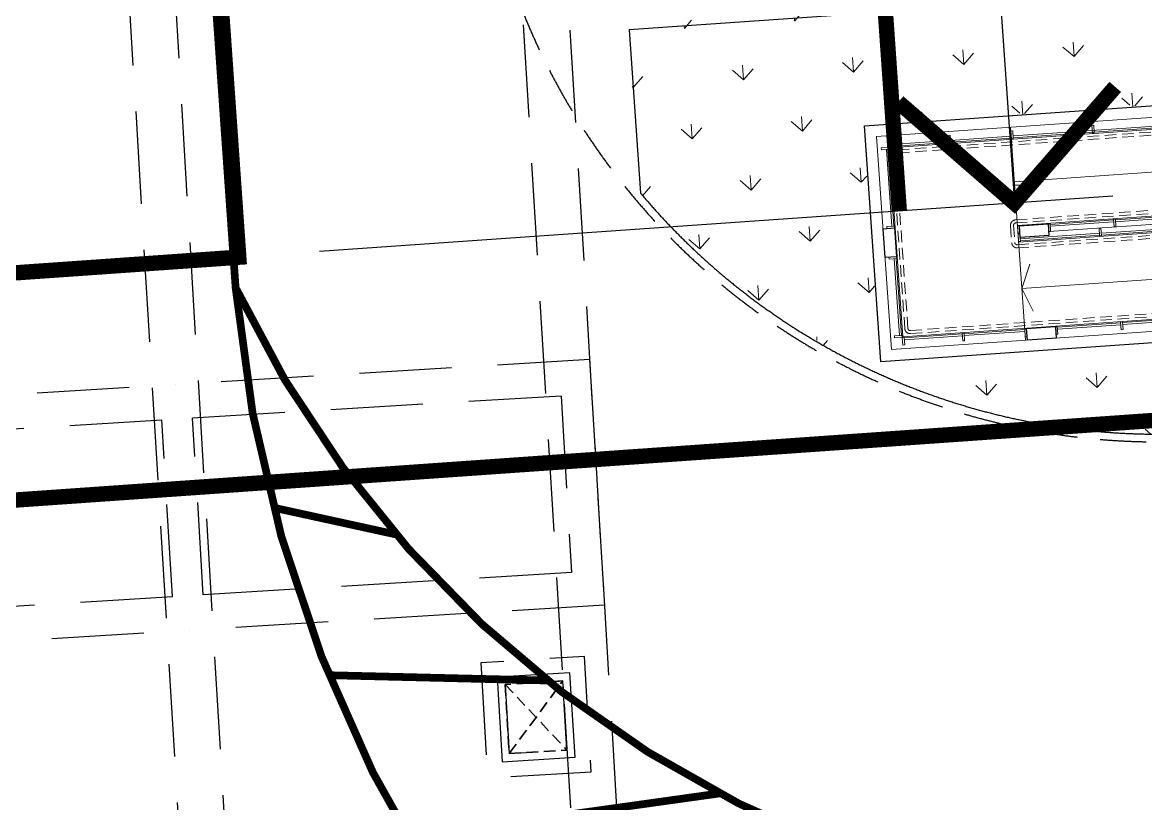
# Model space of a CAD drawing. Header units: millimetres. Extents: x 834681283 to 835686922, y 817551134 to 819407044.
# Drawn here: x 835524802 to 835539408, y 818105933 to 818116089 of the extents above; entities that cross this region are included whole.
import ezdxf
from ezdxf.xclip import XClip

# ---------------------------------------------------------------- set-up
doc = ezdxf.new("R2010")
doc.units = ezdxf.units.MM
doc.header["$LTSCALE"] = 1200
doc.header["$MEASUREMENT"] = 0
doc.header["$XCLIPFRAME"] = 0
for name, pattern in [('P01-MAAN-P-EVA$0$DGN Style 4', [76.56341402296752, 38.25779588905311, -19.12889794452655, 0.04782224486131638, -19.12889794452655]), ('P01-MAAN-P-EVA$0$HIDDENX2', [0.75, 0.5, -0.25]), ('P01-MAGP-EVA-GREENERY$0$DASHED', [0.75, 0.5, -0.25]), ('P01-MAGP-EVA-GREENERY$0$DASHEDX2', [1.5, 1, -0.5]), ('P01-MAGP-EVA-GREENERY$0$HIDDEN2', [0.1875, 0.125, -0.0625]), ('P01-MAGP-EVA-GREENERY$0$HIDDENX2', [0.75, 0.5, -0.25]), ('P01-MAGP-EVA-GREENERY$0$M_RM1104', [6, 4, -2]), ('SITE BOUNDARY$0$PHANTOM', [2.5, 1.25, -0.25, 0.25, -0.25, 0.25, -0.25])]:
    doc.linetypes.add(name, pattern=pattern)
doc.layers.get('Defpoints').update_dxf_attribs({"color": 15})
for name, color, linetype, lineweight in [('P01-MAAN-P-EVA$0$AR-DIM_AR_', 4, 'Continuous', 25), ('P01-MAAN-P-EVA$0$AR-SIMS_BL_', 1, 'P01-MAAN-P-EVA$0$DGN Style 4', 140), ('P01-MAGP-EVA-GREENERY$0$AR-HATCH_AR_', 8, 'Continuous', 13), ('P01-MAGP-EVA-GREENERY$0$AR-STAIR_AR_BS_MI_', 7, 'Continuous', 18), ('P01-MAGP-EVA-GREENERY$0$AR-WA-STEEL_AR_BS_MI_', 3, 'Continuous', 0), ('P01-MAGP-EVA-GREENERY$0$DR-PIT', 8, 'P01-MAGP-EVA-GREENERY$0$HIDDEN2', 35), ('P01-MAGP-EVA-GREENERY$0$LI-FIT', 8, 'Continuous', 25), ('P01-MAGP-EVA-GREENERY$0$RLP340', 8, 'P01-MAGP-EVA-GREENERY$0$HIDDEN2', 5), ('P01-MAGP-P-RF$0$AR-PLANT_AR_BS_MI_', 4, 'Continuous', 25), ('SITE BOUNDARY$0$AR-SIMS_BL_400', 1, 'SITE BOUNDARY$0$PHANTOM', 140)]:
    doc.layers.add(name, color=color, linetype=linetype, lineweight=lineweight)
for name, color, linetype in [('P01-MAAN-P-EVA$0$HATCH', 9, 'Continuous'), ('P01-MAGP-EVA-GREENERY$0$0L_UTIL_MANHOLE COVER', 8, 'Continuous'), ('P01-MAGP-EVA-GREENERY$0$AR-FS-AR-EVA', 8, 'Continuous'), ('P01-MAGP-EVA-GREENERY$0$AR-LANDS_AR_MI_', 9, 'Continuous'), ('P01-MAGP-EVA-GREENERY$0$BOX-CULVERT', 8, 'P01-MAGP-EVA-GREENERY$0$DASHED'), ('P01-MAGP-EVA-GREENERY$0$MVA_MARKING', 254, 'Continuous')]:
    doc.layers.add(name, color=color, linetype=linetype)
doc.layers.get('P01-MAGP-EVA-GREENERY$0$BOX-CULVERT').off()

# ---------------------------------------------------------------- blocks, each defined once
blk = doc.blocks.new('P01-MAAN-P-EVA')
at = {"layer": 'P01-MAAN-P-EVA$0$HATCH', "ltscale": 0.1}
h = blk.add_hatch(dxfattribs=at)
h.set_pattern_fill('_USER', color=240, scale=1000, angle=45, pattern_type=0)
h.set_pattern_definition([(45, (305980.3518217802, 20741.31446480751), (-707.1067811865474, 707.1067811865476), [])])
edge = h.paths.add_edge_path()
edge.add_arc((835502969.2863741, 818186018.2890093), 4500.000000514357, 18.141599978340707, 95.30201113692448, ccw=False)
edge.add_line((835507245.5909805, 818187419.438151), (835513826.0775493, 818167335.8046902))
edge.add_line((835513826.0775493, 818167335.8046902), (835519853.4633521, 818081117.4387544))
edge.add_line((835519853.4633521, 818081117.4387544), (835555459.1113346, 818083606.571742))
edge.add_line((835555459.1113346, 818083606.571742), (835554354.3514569, 818076435.3517772))
edge.add_line((835554354.3514569, 818076435.3517772), (835558875.3514566, 818029487.351777))
edge.add_line((835558875.3514566, 818029487.351777), (835556388.3514566, 818026956.351777))
edge.add_line((835556388.3514566, 818026956.351777), (835549241.3514564, 818025790.3517774))
edge.add_line((835549241.3514564, 818025790.3517774), (835542188.4949411, 818025211.5165306))
edge.add_line((835542188.4949411, 818025211.5165306), (835547193.3051379, 818041026.450655))
edge.add_line((835547193.3051379, 818041026.450655), (835547200.5621599, 818060157.3228788))
edge.add_line((835547200.5621599, 818060157.3228788), (835535036.0601884, 818059317.3538945))
edge.add_line((835535036.0601884, 818059317.3538945), (835534275.2774451, 818070335.0740149))
edge.add_line((835534275.2774451, 818070335.0740149), (835535438.9628818, 818078697.4976777))
edge.add_line((835535438.9628818, 818078697.4976777), (835516606.1224432, 818077380.9244077))
edge.add_line((835516606.1224432, 818077380.9244077), (835515458.6835607, 818093794.3926522))
edge.add_line((835515458.6835607, 818093794.3926522), (835500714.3518218, 818090319.3144648))
edge.add_line((835500714.3518218, 818090319.3144648), (835485194.3518218, 818159526.3144648))
edge.add_line((835485194.3518218, 818159526.3144648), (835497824.3518218, 818169113.3144648))
edge.add_line((835497824.3518218, 818169113.3144648), (835508718.9404956, 818171681.2175134))
edge.add_line((835508718.9404956, 818171681.2175134), (835502553.4614518, 818190499.0355586))
at = {"layer": 'P01-MAAN-P-EVA$0$AR-DIM_AR_'}
blk.add_line((835538980.9548461, 818113830.9540911), (835528665.5185453, 818113109.8607638), dxfattribs=at)
blk.add_lwpolyline([(835628458.3667868, 818194086.4465368), (835544893.5961133, 818188244.4633722, 0.414213562423649), (835533416.3908002, 818175041.9045979), (835537701.8772421, 818113741.5410699)], format="xyb", dxfattribs=at)
at = {"layer": 'P01-MAAN-P-EVA$0$AR-DIM_AR_', "const_width": 200}
blk.add_lwpolyline([(835536192.4904113, 818115053.6963179), (835537701.8772421, 818113741.5410697), (835539014.0324903, 818115250.9279001)], dxfattribs=at)
at = {"layer": 'P01-MAAN-P-EVA$0$AR-SIMS_BL_', "linetype": 'P01-MAAN-P-EVA$0$HIDDENX2'}
blk.add_lwpolyline([(835628339.8027534, 818195782.3069588, 200, 200, 0), (835627293.7301967, 818210745.7869086, 200, 200, 0), (835512324.3485186, 818202708.3186455, 200, 200, 0), (835518637.0362899, 818112408.7901552, 200, 200, 0), (835527615.1242596, 818113036.4336891, 200, 200, 0), (835522348.5082536, 818188372.4935522, 200, 200, 0), (835628339.8027534, 818195782.306959, 0, 0, 0)], format="xyseb", close=True, dxfattribs=at)
at = {"layer": 'P01-MAAN-P-EVA$0$AR-SIMS_BL_', "linetype": 'P01-MAAN-P-EVA$0$HIDDENX2', "const_width": 200}
blk.add_lwpolyline([(835628353.7607595, 818195582.7946177), (835544788.9869705, 818189740.8112353, 0.4142135624238461), (835531920.0429372, 818174937.295455), (835536205.5288228, 818113636.9398848)], format="xyb", dxfattribs=at)
blk = doc.blocks.new('12027_SITE')
at = {"layer": 'Defpoints'}
blk.add_lwpolyline([(835304.582671299, 818174.6602844), (835238.7346727839, 818170.0569365557, 0.4142135623665788), (835224.8822184259, 818154.1220908312), (835228.0692674862, 818108.5333565245, 0.4142135623822082), (835244.0041132107, 818094.6809021666), (835289.0681377341, 818097.831269449, 0.3152987003272162), (835307.727612541, 818112.9408523319), (835319.9754285933, 818155.6511053132, 0.5205671529366895), (835304.582671299, 818174.6602844)], format="xyb", close=True, dxfattribs=at)
blk = doc.blocks.new('SITE BOUNDARY')
at = {"layer": 'SITE BOUNDARY$0$AR-SIMS_BL_400', "ltscale": 3, "const_width": 0.2}
blk.add_lwpolyline([(835205.967713655, 818187.3215969054), (835227.4017731363, 818191.1423574201, 0.04919379695137301), (835256.6874020555, 818199.3961517689), (835258.8234410972, 818200.232073454), (835285.938085068, 818202.0513295376), (835285.9727178891, 818201.4156632093), (835309.2716431464, 818202.6718212748), (835309.2208451042, 818203.6140114499), (835336.548215934, 818205.4478256224), (835336.7910000669, 818204.998000004), (835338.0060000003, 818193.445), (835338.3870000002, 818177.043), (835337.6760000006, 818162.317), (835336.3740000002, 818150.7069999996), (835335.9430000004, 818146.5350000003), (835335.0780000007, 818138.0100000005), (835334.5610000003, 818125.5499999999), (835334.7450000006, 818110.3709999997), (835335.6156377018, 818097.3093875501), (835212.7614046936, 818088.7203368283)], format="xyb", close=True, dxfattribs=at)
blk = doc.blocks.new('P01-MAGP-P-RF')
at = {"layer": 'P01-MAGP-P-RF$0$AR-PLANT_AR_BS_MI_', "lineweight": 13}
blk.add_lwpolyline([(835319975.4285933, 818155651.1053132, 0.520567152926035), (835304582.671299, 818174660.2844), (835238734.6727839, 818170056.9365556, 0.4142135623714282), (835224882.2184259, 818154122.0908312), (835228069.2674862, 818108533.3565245, 0.4142135623739243), (835244004.1132107, 818094680.9021666), (835289068.137734, 818097831.269449, 0.3152987003235073), (835307727.6125411, 818112940.8523319)], format="xyb", close=True, dxfattribs=at)
blk = doc.blocks.new('P01-MAGP-EVA-GREENERY$0$ST-ARR')
at = {"color": 4}
blk.add_lwpolyline([(-305.5555555554456, -124.9999999999854), (5.820766091346741e-11, 1.455191522836685e-11), (305.5555555556202, -124.9999999999854)], dxfattribs=at)
blk = doc.blocks.new('P01-MAGP-EVA-GREENERY$0$BOX-CULVERT LINE')
at = {"layer": 'Defpoints', "linetype": 'P01-MAGP-EVA-GREENERY$0$DASHEDX2'}
for p, q in [((835213657.6, 818214667.8000004), (835225776.1245968, 818012938.6057324)), ((835213062.3, 818214572.2000004), (835225177.2192677, 818012902.6322484)), ((835218643.5, 818206715.0000005), (835228331.3000001, 818045447.8000004)), ((835219248.8000001, 818206645.2000004), (835228930.2, 818045483.8000004)), ((835226198.1782658, 818090963.6926446), (835220807.8581718, 818090639.8771614)), ((835226198.1782658, 818090963.6926446), (835226390.0649754, 818087769.4510304)), ((835215417.5380784, 818090316.0616784), (835220807.8581718, 818090639.8771614)), ((835225825.8821518, 818090490.516253), (835221034.4826986, 818090202.6800385)), ((835225825.8821518, 818090490.516253), (835225963.8007245, 818088194.6550922)), ((835215843.8030624, 818089890.8576599), (835220635.2025158, 818090178.6938745)), ((835220773.1229627, 818087882.8328263), (835220635.2025158, 818090178.6938745)), ((835221172.4031448, 818087906.8189905), (835221034.4826986, 818090202.6800385)), ((835225963.8007245, 818088194.6550922), (835221172.4031448, 818087906.8189905)), ((835215981.725383, 818087594.9967248), (835220773.1229627, 818087882.8328263)), ((835226390.0649754, 818087769.45103), (835220999.7474892, 818087445.6357033)), ((835215609.4300026, 818087121.8203773), (835220999.7474889, 818087445.6357037))]:
    blk.add_line(p, q, dxfattribs=at)
at = {"layer": 'Defpoints', "linetype": 'P01-MAGP-EVA-GREENERY$0$DASHEDX2', "flags": 128}
for points in [[(835224781.9837838, 818087021.6761266), (835224871.9319016, 818085524.375443), (835226219.5025165, 818085605.328748), (835226129.5543988, 818087102.6294316), (835224781.9837838, 818087021.6761266)], [(835225099.4335442, 818086740.205613), (835225153.4024148, 818085841.825203), (835225902.0527562, 818085886.7992615), (835225848.0838856, 818086785.1796715), (835225099.4335442, 818086740.205613)]]:
    blk.add_lwpolyline(points, dxfattribs=at)
blk = doc.blocks.new('P01-MAGP-EVA-GREENERY$0$MVA_MARKING')
at = {"layer": 'P01-MAGP-EVA-GREENERY$0$MVA_MARKING', "linetype": 'P01-MAGP-EVA-GREENERY$0$M_RM1104', "const_width": 100}
blk.add_lwpolyline([(835221593.6120164, 818091898.2643687), (835217535.9692905, 818149940.5628519)], dxfattribs=at)
at = {"layer": 'P01-MAGP-EVA-GREENERY$0$MVA_MARKING', "const_width": 100}
for points in [[(835233344.5957812, 818083690.7936455, -0.2644055296901662), (835221593.6120164, 818091898.2643687, -1.467262198367068)], [(835228635.7218152, 818079351.8414712, -0.2150423633620672), (835221593.6120164, 818091898.2643683, 110.8781311973928)]]:
    blk.add_lwpolyline(points, format="xyb", dxfattribs=at)
for points in [[(835223679.014625, 818088690.480044), (835222086.967082, 818089038.5866233)], [(835225646.6901972, 818086791.6491251), (835222807.5155687, 818086860.2412484)], [(835227885.2862626, 818085322.7407612), (835223829.8158305, 818084754.5660926)]]:
    blk.add_lwpolyline(points, dxfattribs=at)
at = {"layer": 'P01-MAGP-EVA-GREENERY$0$MVA_MARKING'}
for centre, radius, start, end in [((835234686.8842167, 818098128.5310638), 14500, 205.4468455548461, 264.6884323359124), ((835239026.1536353, 818093433.3515676), 17500, 185.0324117862177, 233.5772123850309)]:
    blk.add_arc(centre, radius, start, end, dxfattribs=at)
blk = doc.blocks.new('P01-MAGP-EVA-GREENERY')
at = {"layer": 'P01-MAGP-EVA-GREENERY$0$AR-HATCH_AR_'}
h = blk.add_hatch(dxfattribs=at)
h.set_pattern_fill('GRASS', color=256, scale=40, style=0)
h.set_pattern_definition([(93.99896719781333, (0, 1.588186776101813e-22), (-766.7729180866883, 666.5697951775445), [190.5, -1246.3409792]), (48.99896719781343, (0, 1.588186776101813e-22), (-766.7729181779772, 666.5697952569036), [190.4999999999999, -825.5000000000007]), (138.9989671978134, (0, 1.588186776101813e-22), (-666.5697952569036, -766.7729181779772), [190.4999999999999, -825.5000000000002])])
edge = h.paths.add_edge_path()
edge.add_line((835226712.3012631, 818095250.383024), (835226860.797747, 818093126.2341262))
edge.add_arc((835233591.8629498, 818098794.8107725), 8799.99999705957, 220.1024574606251, 273.9989487778228)
edge.add_line((835234205.5588546, 818090016.2358716), (835248640.3368407, 818091025.3477428))
edge.add_line((835248640.3368416, 818091025.3477436), (835248556.025047, 818092231.380533))
edge.add_line((835248556.0250465, 818092231.3805327), (835229985.3496876, 818090933.1287972))
edge.add_line((835229985.3496884, 818090933.1287967), (835229770.7640165, 818094002.6420009))
edge.add_line((835229770.7640164, 818094002.6420014), (835249450.8811269, 818095378.4519004))
edge.add_line((835249450.8811263, 818095378.4519005), (835249425.4965401, 818095741.562455))
edge.add_line((835249425.4965396, 818095741.5624549), (835238220.6945225, 818094958.249334))
edge.add_line((835238220.6945231, 818094958.2493341), (835238144.4005833, 818096049.5862038))
edge.add_line((835238144.4005831, 818096049.5862038), (835226712.301263, 818095250.3830247))
h.paths.add_polyline_path([(835252255.8944081, 818095574.546012), (835250199.0551572, 818095430.7550569), (835250173.6705359, 818095793.8661071), (835252230.509788, 818095937.6570615)])
at = {"color": 4}
blk.add_line((835232024.9494798, 818093247.0057346), (835231725.6798812, 818093226.0842832), dxfattribs=at)
at = {"layer": 'P01-MAGP-EVA-GREENERY$0$0L_UTIL_MANHOLE COVER'}
blk.add_lwpolyline([(835224993.6169581, 818086834.0291188), (835225059.5789112, 818085736.0086176), (835226007.8210417, 818085792.9728568), (835225941.9122211, 818086890.9965497)], close=True, dxfattribs=at)
at = {"layer": 'P01-MAGP-EVA-GREENERY$0$AR-FS-AR-EVA', "linetype": 'P01-MAGP-EVA-GREENERY$0$HIDDENX2'}
blk.add_lwpolyline([(835224713.9505231, 818098168.1473783, 0.4143529350821796), (835234212.532674, 818089916.4793391), (835250971.6385103, 818091088.0811954), (835251390.067534, 818085102.689203), (835234630.9838523, 818083931.0889088, 0.4142138356435355), (835226373.3227178, 818074432.0794662)], format="xyb", dxfattribs=at)
at = {"layer": 'P01-MAGP-EVA-GREENERY$0$AR-LANDS_AR_MI_'}
blk.add_lwpolyline([(835226712.3012631, 818095250.383024), (835226860.797747, 818093126.2341273, 0.2396011373616461), (835234205.5588546, 818090016.2358716, -1.969648956462981e-11), (835248640.3368416, 818091025.3477436), (835248556.0250465, 818092231.3805327), (835229985.3496884, 818090933.1287967), (835229770.7640164, 818094002.6420014), (835249450.8811263, 818095378.4519005), (835249425.4965396, 818095741.5624549), (835238220.6945231, 818094958.2493341), (835238144.4005831, 818096049.5862038)], format="xyb", close=True, dxfattribs=at)
at = {"layer": 'P01-MAGP-EVA-GREENERY$0$AR-STAIR_AR_BS_MI_'}
for p, q in [((835229930.8599534, 818093863.4633695), (835252415.9901829, 818095435.3683544)), ((835230097.3593383, 818093718.7223774), (835252582.4895377, 818095290.6273606)), ((835231672.6094464, 818093985.2267164), (835231866.2723727, 818091214.9877915)), ((835231705.6377329, 818093871.2525578), (835233788.0554761, 818094016.8309973)), ((835231707.3811939, 818093846.3134328), (835233789.7989378, 818093991.8918719)), ((835231761.9440689, 818092707.3456147), (835251413.9891076, 818094081.194623)), ((835230124.5236124, 818091093.2243924), (835229930.8599534, 818093863.4633695)), ((835230113.523524, 818093759.950011), (835230867.6829036, 818093812.672271)), ((835230892.6220366, 818093814.415732), (835231680.6985996, 818093869.5090967)), ((835230894.365498, 818093789.4766077), (835231682.4420612, 818093844.5699718)), ((835231722.1929728, 818093275.9625496), (835240151.6200092, 818093865.2501135)), ((835230128.5926589, 818092698.3773946), (835230058.7817676, 818093696.9790598)), ((835230153.5317862, 818092700.1208569), (835230083.7208947, 818093698.7225224)), ((835230269.2646027, 818091259.7237866), (835230097.3593383, 818093718.7223774)), ((835230115.2669858, 818093735.0108874), (835230869.4263648, 818093787.7331476)), ((835231776.9377791, 818092492.8690363), (835248456.2297264, 818093658.8967208)), ((835232168.3622093, 818092629.4990724), (835234741.2494003, 818092809.3662826)), ((835233036.2712177, 818092781.3955649), (835233860.648154, 818092839.0266869)), ((835233038.0146796, 818092756.4564377), (835233862.3916166, 818092814.0875596)), ((835232186.9551408, 818092722.0209795), (835233011.3320849, 818092779.6521025)), ((835232188.6986033, 818092697.0818524), (835233013.0755471, 818092754.7129745)), ((835232852.7657181, 818092608.1765563), (835233881.5050237, 818092680.0940497)), ((835232854.50918, 818092583.2374309), (835233883.2484858, 818092655.1549238)), ((835230269.2646027, 818091259.7237866), (835248534.6851512, 818092536.6356729)), ((835231799.0872804, 818092534.5156097), (835232827.8265857, 818092606.4331025)), ((835231800.8307421, 818092509.5764849), (835232829.5700464, 818092581.4939773)), ((835230124.5236124, 818091093.2243924), (835248545.5643058, 818092381.0154815)), ((835240248.5562153, 818092478.6323006), (835231819.1291761, 818091889.3447744)), ((835230228.036954, 818091275.8881687), (835230158.2314967, 818092274.412137)), ((835230252.9760802, 818091277.6316307), (835230183.1706237, 818092276.1555989)), ((835233129.7207955, 818091444.6579622), (835233954.0977323, 818091502.289085)), ((835233131.4642574, 818091419.7188352), (835233955.8411939, 818091477.3499581)), ((835231068.3630381, 818091300.5511138), (835231856.439464, 818091355.6445153)), ((835231070.1065001, 818091275.6119868), (835231858.1829257, 818091330.7053887)), ((835232280.4047194, 818091385.2833776), (835233104.781663, 818091442.9145004)), ((835232282.1481812, 818091360.3442506), (835233106.5251245, 818091417.9753733)), ((835230289.2645292, 818091246.0853463), (835231043.4239054, 818091298.8076508)), ((835230291.0079913, 818091221.1462194), (835231045.1673679, 818091273.8685237))]:
    blk.add_line(p, q, dxfattribs=at)
at = {"layer": 'P01-MAGP-EVA-GREENERY$0$AR-WA-STEEL_AR_BS_MI_', "color": 7}
for points in [[(835232736.7481434, 818093909.2528687), (835232761.6872768, 818093910.996331), (835232754.7134241, 818094010.7529038), (835232729.7742914, 818094009.009442)], [(835230090.9555027, 818093724.2893), (835230115.8946347, 818093726.0327616), (835230108.9207833, 818093825.7893351), (835230083.9816507, 818093824.0458729)], [(835230870.0540111, 818093778.7550592), (835230894.9931437, 818093780.4985212), (835230888.0192915, 818093880.2550944), (835230863.0801584, 818093878.5116316)], [(835231683.0697075, 818093835.5918858), (835231708.0088408, 818093837.3353487), (835231701.0349878, 818093937.0919216), (835231676.0958549, 818093935.3484594)], [(835229992.9424348, 818093692.3763182), (835229991.1989719, 818093717.3154511), (835230090.9555025, 818093724.2893), (835230092.6989642, 818093699.3501673)], [(835233017.678281, 818092688.8737398), (835233042.6174139, 818092690.6172035), (835233035.6435654, 818092790.3737333), (835233010.7044337, 818092788.6302716)], [(835230062.7533691, 818092693.7746558), (835230064.4968313, 818092668.8355232), (835230164.2533612, 818092675.8093724), (835230162.5098991, 818092700.748505)], [(835231769.3360806, 818092601.6037621), (835231794.2752134, 818092603.3472252), (835231787.3013655, 818092703.1037561), (835231762.3622327, 818092701.3602933)], [(835232168.362204, 818092629.4991596), (835232193.3013366, 818092631.242622), (835232186.3274884, 818092730.9991529), (835232161.3883557, 818092729.2556905)], [(835232830.197691, 818092572.5159206), (835232855.1368235, 818092574.259383), (835232848.1629714, 818092674.015956), (835232823.2238388, 818092672.2724937)], [(835231776.519255, 818092498.854938), (835231801.4583877, 818092500.598401), (835231794.4845356, 818092600.3549732), (835231769.5454028, 818092598.6115116)], [(835230090.6487658, 818092294.748533), (835230092.3922281, 818092269.8094001), (835230192.1487584, 818092276.7832495), (835230190.4052962, 818092301.7223821)], [(835231862.785658, 818091264.8661612), (835231887.7247907, 818091266.6096234), (835231880.7509432, 818091366.3661543), (835231855.8118106, 818091364.6226919)], [(835232261.8117814, 818091292.7615575), (835232286.7509136, 818091294.5050197), (835232279.7770671, 818091394.2615503), (835232254.8379341, 818091392.5180886)], [(835233111.1278597, 818091352.1361388), (835233136.0669925, 818091353.8796006), (835233129.0931443, 818091453.6361322), (835233104.1540115, 818091451.8926698)], [(835230162.1977453, 818091271.2854347), (835230163.9412076, 818091246.3463022), (835230263.6977376, 818091253.3201513), (835230261.9542751, 818091278.2592839)], [(835230270.6715927, 818091153.5635382), (835230295.6107255, 818091155.3070008), (835230288.6368695, 818091255.0636148), (835230263.6977376, 818091253.3201513)], [(835231049.7701021, 818091208.0293016), (835231074.7092352, 818091209.772764), (835231067.7353793, 818091309.5293778), (835231042.7962468, 818091307.7859154)]]:
    blk.add_lwpolyline(points, close=True, dxfattribs=at)
at = {"layer": 'P01-MAGP-EVA-GREENERY$0$DR-PIT'}
for p, q in [((835225099.4335451, 818086740.2056137), (835225902.0527573, 818085886.7992628)), ((835225153.4024158, 818085841.8252044), (835225848.0838861, 818086785.1796728))]:
    blk.add_line(p, q, dxfattribs=at)
blk.add_lwpolyline([(835225848.0838859, 818086785.1796728), (835225099.4335451, 818086740.2056137), (835225153.4024158, 818085841.8252044), (835225902.0527573, 818085886.7992628)], close=True, dxfattribs=at)
at = {"layer": 'P01-MAGP-EVA-GREENERY$0$LI-FIT'}
for points in [[(835230164.2533617, 818092675.8093724), (835230190.4052963, 818092301.7223821), (835230040.7704853, 818092291.2616102), (835230014.618552, 818092665.3486007)], [(835231787.3013653, 818092703.1037558), (835232161.388356, 818092729.2556905), (835232171.8491279, 818092579.6208801), (835231797.7621374, 818092553.4689463)], [(835231880.7509432, 818091366.3661542), (835232254.8379341, 818091392.5180886), (835232265.2987058, 818091242.8832783), (835231891.2117149, 818091216.7313437)]]:
    blk.add_lwpolyline(points, close=True, dxfattribs=at)
at = {"layer": 'P01-MAGP-EVA-GREENERY$0$RLP340'}
for p, q in [((835230204.5445422, 818093691.1301237), (835252589.9182397, 818095256.0612651)), ((835230207.3340794, 818093651.2275113), (835252592.707777, 818095216.1586521)), ((835231736.7623572, 818092780.7682414), (835251413.7465425, 818094156.3607124)), ((835231739.5518976, 818092740.8656285), (835251416.5360824, 818094116.4581008)), ((835230296.8568525, 818091366.9089956), (835230139.5966607, 818093616.4188609)), ((835230336.759465, 818091369.6985334), (835230179.4992732, 818093619.2083987)), ((835231759.4272997, 818092456.5594798), (835248737.9888512, 818093643.5087136)), ((835231762.2168396, 818092416.6568668), (835248740.7783908, 818093603.6061018)), ((835231671.8144789, 818092706.0569968), (835231687.5055717, 818092481.6047657)), ((835231711.7170928, 818092708.8465246), (835231727.408185, 818092484.3942922)), ((835230368.7785791, 818091341.8637272), (835248549.4060737, 818092612.8478407)), ((835230371.5681186, 818091301.9611149), (835248552.1956137, 818092572.9452298))]:
    blk.add_line(p, q, dxfattribs=at)
for centre, radius, start, end in [((835230209.4262316, 818093621.3005519), 70, 93.99896823156158, 183.9989682315615), ((835230209.4262316, 818093621.3005519), 30.00000000000003, 93.99896823156158, 183.9989682315615), ((835231741.6440519, 818092710.93867), 70, 93.99896823156158, 183.9989477908811), ((835231741.6440521, 818092710.9386699), 30.00000000000003, 93.99896823156158, 183.9989477908811), ((835231757.3351452, 818092486.4864382), 70, 183.9989477908811, 273.9989682315615), ((835231757.3351455, 818092486.4864383), 30.00000000000003, 183.9989477908811, 273.9989682315615), ((835230366.6864231, 818091371.7906858), 70, 183.9989682315615, 273.9989682315615), ((835230366.6864231, 818091371.7906858), 30.00000000000003, 183.9989682315615, 273.9989682315615)]:
    blk.add_arc(centre, radius, start, end, dxfattribs=at)
at = {"layer": 'P01-MAGP-EVA-GREENERY$0$AR-STAIR_AR_BS_MI_', "xscale": -1.000000000000001, "rotation": 93.99894879423329}
blk.add_blockref('P01-MAGP-EVA-GREENERY$0$ST-ARR', (835231819.1291758, 818091889.3447741), dxfattribs=at)
at = {"layer": 'P01-MAGP-EVA-GREENERY$0$BOX-CULVERT', "rotation": 359.9999999999997}
blk.add_blockref('P01-MAGP-EVA-GREENERY$0$BOX-CULVERT LINE', (0, 1.588186776101813e-22), dxfattribs=at)
at = {"layer": 'P01-MAGP-EVA-GREENERY$0$MVA_MARKING', "rotation": 359.9999999999999}
blk.add_blockref('P01-MAGP-EVA-GREENERY$0$MVA_MARKING', (0, 1.588186776101813e-22), dxfattribs=at)

msp = doc.modelspace()

# ---------------------------------------------------------------- block references
ref = msp.add_blockref('12027_SITE', (305980.3518221378, 20741.31446456909), dxfattribs=dict(xscale=1000, yscale=1000, zscale=1000))
XClip(ref).set_block_clipping_path([(835171.4179906907, 818003.0079180738), (835380.9419443216, 818241.1415228392)])
ref = msp.add_blockref('SITE BOUNDARY', (305980.3518221378, 20741.31446456909), dxfattribs=dict(xscale=1000, yscale=1000, zscale=1000))
XClip(ref).set_block_clipping_path([(835171.4179906907, 818003.0079180738), (835381.5676709538, 818003.0079180738), (835380.9419443216, 818241.1415228392), (835171.4179906907, 818241.1415228392)])
ref = msp.add_blockref('P01-MAGP-EVA-GREENERY', (305980.3518218994, 20741.31446480751))
XClip(ref).set_block_clipping_path([(835304579.184374, 818174710.1626656), (835305796.165823, 818174873.3149368), (835307662.0338197, 818174689.8070786), (835310520.3633885, 818174065.1796945), (835313081.8681743, 818173026.565997), (835315581.7919986, 818171259.1109881), (835317651.2761323, 818169000.3924677), (835319046.8494221, 818167007.0337248), (835320133.4085228, 818164236.8954862), (835320669.2049217, 818161588.339545), (835320843.1778568, 818158211.368624), (835320023.4914253, 818155637.3225639), (835307775.6753732, 818112927.0695825), (835307486.5656325, 818111403.7745718), (835306472.3023188, 818108849.5676203), (835303557.4701333, 818104111.4948183), (835299124.0129836, 818101088.6384549), (835297415.7114913, 818099718.8653644), (835294427.9237889, 818098869.5449544), (835299696.7221286, 818083540.2194344), (835299696.7221286, 818003007.9180738), (835381567.6709538, 818003007.9180738), (835381567.6709538, 818241141.5228392), (835171417.9906907, 818241141.5228392), (835171417.9906907, 818003007.9180738), (835299646.7221286, 818003007.9180738), (835299646.7221286, 818083531.8665625), (835294380.6194693, 818098853.3491247), (835289071.6246588, 818097781.3911836), (835244007.6001352, 818094631.0239012), (835243402.3726704, 818094599.0591453), (835242636.0318141, 818094583.6296563), (835241827.5000405, 818094619.5304664), (835240278.7908783, 818094803.1013474), (835238615.9808831, 818095198.6516088), (835236837.1062446, 818095894.4355551), (835235914.818166, 818096333.9795084), (835235308.0351869, 818096662.1879468), (835233986.3356233, 818097536.8864938), (835232722.909551, 818098548.7006296), (835231238.5995908, 818100145.3524557), (835230243.8710234, 818101523.0034088), (835229459.3735335, 818102997.1350085), (835228749.5628562, 818104567.991932), (835228038.0088664, 818107442.8705243), (835228019.3892208, 818108529.8695997), (835224832.3401604, 818154118.6039063), (835224786.1936965, 818154547.7584285), (835224773.2807815, 818155026.8918852), (835224783.5408298, 818155896.2038279), (835224816.9600604, 818156261.0471077), (835224880.3945836, 818156930.3651428), (835224980.8038678, 818157693.5020338), (835225188.0995655, 818158657.4187651), (835225368.2602261, 818159369.90378), (835225838.1759521, 818160711.976452), (835226139.2108691, 818161405.4137219), (835226545.7954304, 818162235.3437661), (835227243.4511546, 818163421.3939792), (835227831.7674248, 818164241.3849411), (835228201.1016024, 818164708.4587804), (835228901.1138991, 818165512.979474), (835229693.714691, 818166280.4427017), (835231339.2155919, 818167719.4297662), (835233198.9440969, 818168772.0604982), (835234724.5905447, 818169505.6878428), (835236291.5872612, 818169941.2428173), (835238731.1858591, 818170106.814821)])
msp.add_blockref('P01-MAGP-P-RF', (305980.3518218994, 20741.31446480751))

# ---------------------------------------------------------------- next in the draw order: block references
msp.add_blockref('P01-MAAN-P-EVA', (2.384185791015625e-07, -2.384185791015625e-07))

doc.saveas('drawing.dxf')
